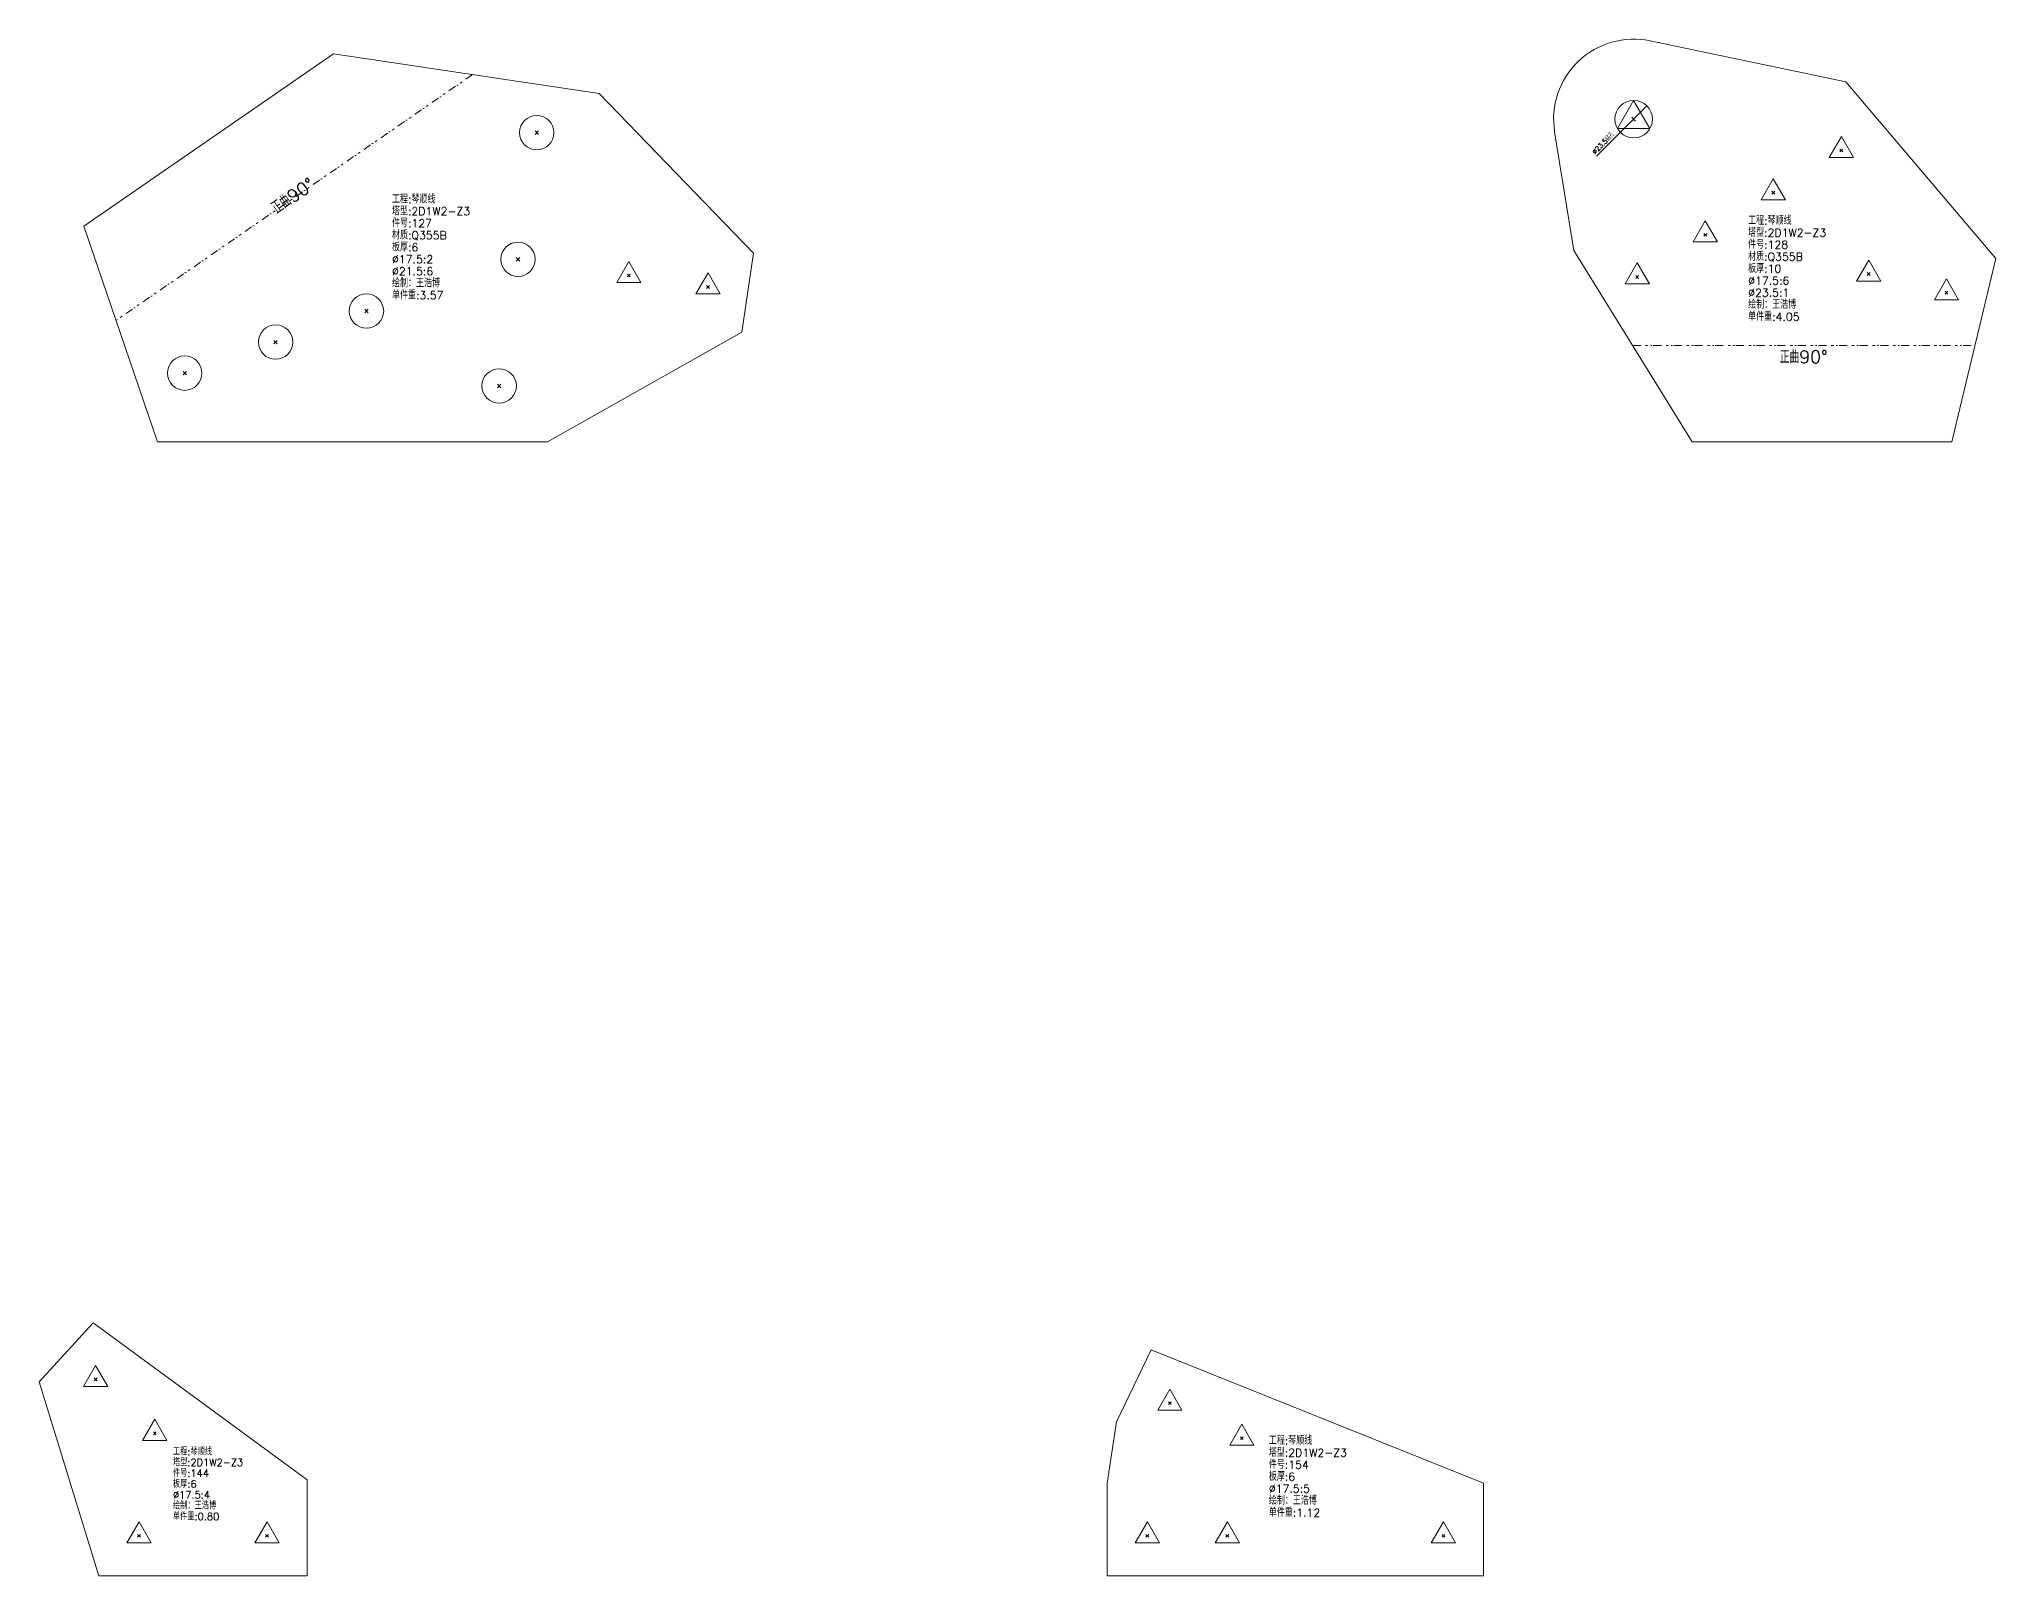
# Model space of a CAD drawing. Extents: x -580 to 8755, y 0 to 14723.
# Drawn here: x 5220 to 6442, y 13763 to 14723 of the extents above; entities that cross this region are included whole.
import ezdxf
from ezdxf.enums import TextEntityAlignment as Align

# ---------------------------------------------------------------- set-up
doc = ezdxf.new("R2010")
doc.units = 0
doc.header["$MEASUREMENT"] = 0
doc.linetypes.add('自定义线型', pattern=[12.9, 5, -3, 1.5, -2, 0.4, -1])
doc.layers.add('1', color=7, linetype='CONTINUOUS', lineweight=25)
doc.styles.get("Standard").update_dxf_attribs({"font": 'simplex.shx', "width": 0.7, "height": 3, "bigfont": 'gbhzfs.shx'})

msp = doc.modelspace()

# ---------------------------------------------------------------- linework, layer by layer
at = {"layer": '1', "color": 7, "linetype": 'Continuous', "lineweight": 18}
for p, q in [((6348.45485, 14695.94889), (6226.11615, 14721.60515)), ((5403.456, 14713.43803), (5247.47633, 14605.85157)), ((5569.54206, 14688.77507), (5403.456, 14713.43803)), ((6442.15687, 14585.61485), (6348.45485, 14695.94889)), ((5665.85374, 14588.97564), (5569.54206, 14688.77507)), ((6224.16216, 14680.97818), (6192.6959, 14649.51192)), ((6166.48833, 14664.72832), (6178.40035, 14590.68034)), ((5247.47633, 14605.85157), (5293.49572, 14471.16127)), ((5658.65691, 14539.49629), (5665.85374, 14588.97564)), ((6178.40035, 14590.68034), (6252.38605, 14471.16127)), ((6414.68704, 14471.16127), (6442.15687, 14585.61485)), ((5537.22749, 14471.16127), (5658.65691, 14539.49629)), ((5293.49572, 14471.16127), (5537.22749, 14471.16127)), ((6252.38605, 14471.16127), (6414.68704, 14471.16127)), ((5253.31401, 13920.5912), (5219.60063, 13883.66684)), ((5387.00013, 13822.50353), (5253.31401, 13920.5912)), ((5914.46155, 13903.82058), (5892.64222, 13858.83261)), ((6122.00013, 13820.50353), (5914.46155, 13903.82058)), ((5219.60063, 13883.66684), (5257.00013, 13762.50353)), ((5892.64222, 13858.83261), (5887.00013, 13820.50353)), ((5387.00013, 13762.50353), (5387.00013, 13822.50353)), ((5887.00013, 13820.50353), (5887.00013, 13762.50353)), ((6122.00013, 13762.50353), (6122.00013, 13820.50353)), ((5257.00013, 13762.50353), (5387.00013, 13762.50353)), ((5887.00013, 13762.50353), (6122.00013, 13762.50353))]:
    msp.add_line(p, q, dxfattribs=at)
at = {"layer": '1', "color": 190, "linetype": '自定义线型', "lineweight": 13}
for p, q in [((5490.40977, 14700.52582), (5267.63035, 14546.86445)), ((6215.24435, 14531.16127), (6429.08755, 14531.16127))]:
    msp.add_line(p, q, dxfattribs=at)
at = {"layer": '1', "color": 7, "linetype": 'Continuous', "lineweight": 13}
for p, q in [((6215.85365, 14684.41967), (6205.67815, 14666.79467)), ((6226.02915, 14666.79467), (6215.85365, 14684.41967)), ((6214.67865, 14671.49467), (6217.02865, 14673.84467)), ((6217.02865, 14671.49467), (6214.67865, 14673.84467)), ((5529.44015, 14663.16642), (5531.59015, 14665.31642)), ((5531.59015, 14663.16642), (5529.44015, 14665.31642)), ((6205.67815, 14666.79467), (6226.02915, 14666.79467)), ((6345.62003, 14661.78079), (6338.04253, 14648.65579)), ((6353.19753, 14648.65579), (6345.62003, 14661.78079)), ((6338.04253, 14648.65579), (6353.19753, 14648.65579)), ((6344.74503, 14652.15579), (6346.49503, 14653.90579)), ((6346.49503, 14652.15579), (6344.74503, 14653.90579)), ((6303.10641, 14635.46365), (6295.52891, 14622.33865)), ((6310.68391, 14622.33865), (6303.10641, 14635.46365)), ((6295.52891, 14622.33865), (6310.68391, 14622.33865)), ((6302.23141, 14625.83865), (6303.98141, 14627.58865)), ((6303.98141, 14625.83865), (6302.23141, 14627.58865)), ((6260.59279, 14609.14651), (6253.01529, 14596.02151)), ((6259.71779, 14599.52151), (6261.46779, 14601.27151)), ((6261.46779, 14599.52151), (6259.71779, 14601.27151)), ((6268.17029, 14596.02151), (6260.59279, 14609.14651)), ((5517.6894, 14584.03412), (5519.8394, 14586.18412)), ((5519.8394, 14584.03412), (5517.6894, 14586.18412)), ((6253.01529, 14596.02151), (6268.17029, 14596.02151)), ((5588.03636, 14583.78121), (5580.45886, 14570.65621)), ((5587.16136, 14574.15621), (5588.91136, 14575.90621)), ((5588.91136, 14574.15621), (5587.16136, 14575.90621)), ((5595.61386, 14570.65621), (5588.03636, 14583.78121)), ((5637.51567, 14576.58438), (5629.93817, 14563.45938)), ((5645.09317, 14563.45938), (5637.51567, 14576.58438)), ((6218.07916, 14582.82937), (6210.50166, 14569.70437)), ((6217.20416, 14573.20437), (6218.95416, 14574.95437)), ((6218.95416, 14573.20437), (6217.20416, 14574.95437)), ((6225.65666, 14569.70437), (6218.07916, 14582.82937)), ((6362.69331, 14584.64161), (6355.11581, 14571.51661)), ((6361.81831, 14575.01661), (6363.56831, 14576.76661)), ((6363.56831, 14575.01661), (6361.81831, 14576.76661)), ((6370.27081, 14571.51661), (6362.69331, 14584.64161)), ((6411.31257, 14572.97258), (6403.73507, 14559.84758)), ((6418.89007, 14559.84758), (6411.31257, 14572.97258)), ((5580.45886, 14570.65621), (5595.61386, 14570.65621)), ((5629.93817, 14563.45938), (5645.09317, 14563.45938)), ((5636.64067, 14566.95938), (5638.39067, 14568.70938)), ((5638.39067, 14566.95938), (5636.64067, 14568.70938)), ((6210.50166, 14569.70437), (6225.65666, 14569.70437)), ((6355.11581, 14571.51661), (6370.27081, 14571.51661)), ((6410.43757, 14563.34758), (6412.18757, 14565.09758)), ((6412.18757, 14563.34758), (6410.43757, 14565.09758)), ((5423.04765, 14551.70431), (5425.19765, 14553.85431)), ((5425.19765, 14551.70431), (5423.04765, 14553.85431)), ((6403.73507, 14559.84758), (6418.89007, 14559.84758)), ((5366.27044, 14532.30514), (5368.42044, 14534.45514)), ((5368.42044, 14532.30514), (5366.27044, 14534.45514)), ((5309.49323, 14512.90599), (5311.64323, 14515.05599)), ((5311.64323, 14512.90599), (5309.49323, 14515.05599)), ((5505.93865, 14504.90183), (5508.08865, 14507.05183)), ((5508.08865, 14504.90183), (5505.93865, 14507.05183)), ((5254.9195, 13894.02233), (5247.342, 13880.89733)), ((5262.497, 13880.89733), (5254.9195, 13894.02233)), ((5247.342, 13880.89733), (5262.497, 13880.89733)), ((5254.0445, 13884.39733), (5255.7945, 13886.14733)), ((5255.7945, 13884.39733), (5254.0445, 13886.14733)), ((5926.04587, 13879.16693), (5918.46837, 13866.04193)), ((5933.62337, 13866.04193), (5926.04587, 13879.16693)), ((5918.46837, 13866.04193), (5933.62337, 13866.04193)), ((5925.17087, 13869.54193), (5926.92087, 13871.29193)), ((5926.92087, 13869.54193), (5925.17087, 13871.29193)), ((5291.84385, 13860.30895), (5284.26635, 13847.18395)), ((5290.96885, 13850.68395), (5292.71885, 13852.43395)), ((5292.71885, 13850.68395), (5290.96885, 13852.43395)), ((5299.42135, 13847.18395), (5291.84385, 13860.30895)), ((5971.03383, 13857.3476), (5963.45633, 13844.2226)), ((5978.61133, 13844.2226), (5971.03383, 13857.3476)), ((5284.26635, 13847.18395), (5299.42135, 13847.18395)), ((5963.45633, 13844.2226), (5978.61133, 13844.2226)), ((5970.15883, 13847.7226), (5971.90883, 13849.4726)), ((5971.90883, 13847.7226), (5970.15883, 13849.4726)), ((5282.00013, 13796.25353), (5274.42263, 13783.12853)), ((5289.57763, 13783.12853), (5282.00013, 13796.25353)), ((5362.00013, 13796.25353), (5354.42263, 13783.12853)), ((5369.57763, 13783.12853), (5362.00013, 13796.25353)), ((5912.00013, 13796.25353), (5904.42263, 13783.12853)), ((5919.57763, 13783.12853), (5912.00013, 13796.25353)), ((5962.00013, 13796.25353), (5954.42263, 13783.12853)), ((5969.57763, 13783.12853), (5962.00013, 13796.25353)), ((6097.00013, 13796.25353), (6089.42263, 13783.12853)), ((6104.57763, 13783.12853), (6097.00013, 13796.25353)), ((5274.42263, 13783.12853), (5289.57763, 13783.12853)), ((5281.12513, 13786.62853), (5282.87513, 13788.37853)), ((5282.87513, 13786.62853), (5281.12513, 13788.37853)), ((5354.42263, 13783.12853), (5369.57763, 13783.12853)), ((5361.12513, 13786.62853), (5362.87513, 13788.37853)), ((5362.87513, 13786.62853), (5361.12513, 13788.37853)), ((5904.42263, 13783.12853), (5919.57763, 13783.12853)), ((5911.12513, 13786.62853), (5912.87513, 13788.37853)), ((5912.87513, 13786.62853), (5911.12513, 13788.37853)), ((5954.42263, 13783.12853), (5969.57763, 13783.12853)), ((5961.12513, 13786.62853), (5962.87513, 13788.37853)), ((5962.87513, 13786.62853), (5961.12513, 13788.37853)), ((6089.42263, 13783.12853), (6104.57763, 13783.12853)), ((6096.12513, 13786.62853), (6097.87513, 13788.37853)), ((6097.87513, 13786.62853), (6096.12513, 13788.37853))]:
    msp.add_line(p, q, dxfattribs=at)
for centre, radius in [((6215.85365, 14672.66967), 11.75), ((5530.51515, 14664.24142), 10.75), ((5518.7644, 14585.10912), 10.75), ((5424.12265, 14552.77931), 10.75), ((5367.34544, 14533.38014), 10.75), ((5310.56823, 14513.98099), 10.75), ((5507.01365, 14505.97683), 10.75)]:
    msp.add_circle(centre, radius, dxfattribs=at)
at = {"layer": '1', "color": 7, "linetype": 'Continuous', "lineweight": 18}
msp.add_arc((6215.85365, 14672.66967), 50, 78.15586431, 189.13881637, dxfattribs=at)

# ---------------------------------------------------------------- texts
msp.add_text('%%c23.5钻孔', height=3, rotation=45, dxfattribs=at).set_placement((6192.34235, 14649.86548), align=Align.BOTTOM_LEFT)
at = {"layer": '1', "color": 7, "linetype": 'Continuous', "lineweight": 13}
msp.add_text('正曲90%%d', height=8, rotation=35, dxfattribs=at).set_placement((5381.85898, 14619.57925), align=Align.BOTTOM_CENTER)
at = {"layer": '1', "color": 7, "linetype": 'Continuous', "lineweight": 18}
for s, height, p in [('工程:琴顺线', 5, (5440.0693, 14618.61544)), ('件号:127', 5, (5440.0693, 14603.61544)), ('塔型:2D1W2-Z3', 5, (5440.0693, 14611.11544)), ('工程:琴顺线', 5, (6287.37755, 14605.23476)), ('材质:Q355B', 5, (5440.0693, 14596.11544)), ('塔型:2D1W2-Z3', 5, (6287.37755, 14597.73476)), ('板厚:6', 5, (5440.0693, 14588.61544)), ('%%c17.5:2', 5, (5440.0693, 14581.11544)), ('材质:Q355B', 5, (6287.37755, 14582.73476)), ('件号:128', 5, (6287.37755, 14590.23476)), ('绘制：王浩博', 5, (5440.0693, 14566.11544)), ('%%c21.5:6', 5, (5440.0693, 14573.61544)), ('板厚:10', 5, (6287.37755, 14575.23476)), ('%%c17.5:6', 5, (6287.37755, 14567.73476)), ('单件重:3.57', 5, (5440.0693, 14558.61544)), ('%%c23.5:1', 5, (6287.37755, 14560.23476)), ('绘制：王浩博', 5, (6287.37755, 14552.73476)), ('单件重:4.05', 5, (6287.37755, 14545.23476)), ('工程:琴顺线', 4.5, (5303.21421, 13836.53157)), ('塔型:2D1W2-Z3', 5, (5987.90439, 13835.47784)), ('工程:琴顺线', 5, (5987.90439, 13842.97784)), ('件号:144', 4.5, (5303.21421, 13823.03157)), ('塔型:2D1W2-Z3', 4.5, (5303.21421, 13829.78157)), ('件号:154', 5, (5987.90439, 13827.97784)), ('板厚:6', 5, (5987.90439, 13820.47784)), ('板厚:6', 4.5, (5303.21421, 13816.28157)), ('%%c17.5:4', 4.5, (5303.21421, 13809.53157)), ('%%c17.5:5', 5, (5987.90439, 13812.97784)), ('绘制：王浩博', 4.5, (5303.21421, 13802.78157)), ('绘制：王浩博', 5, (5987.90439, 13805.47784)), ('单件重:1.12', 5, (5987.90439, 13797.97784)), ('单件重:0.80', 4.5, (5303.21421, 13796.03157))]:
    msp.add_text(s, height=height, dxfattribs=at).set_placement(p, align=Align.BOTTOM_LEFT)
at = {"layer": '1', "color": 7, "linetype": 'Continuous', "lineweight": 13}
msp.add_text('正曲90%%d', height=8, dxfattribs=at).set_placement((6322.16595, 14517.7429), align=Align.BOTTOM_CENTER)

doc.saveas('drawing.dxf')
